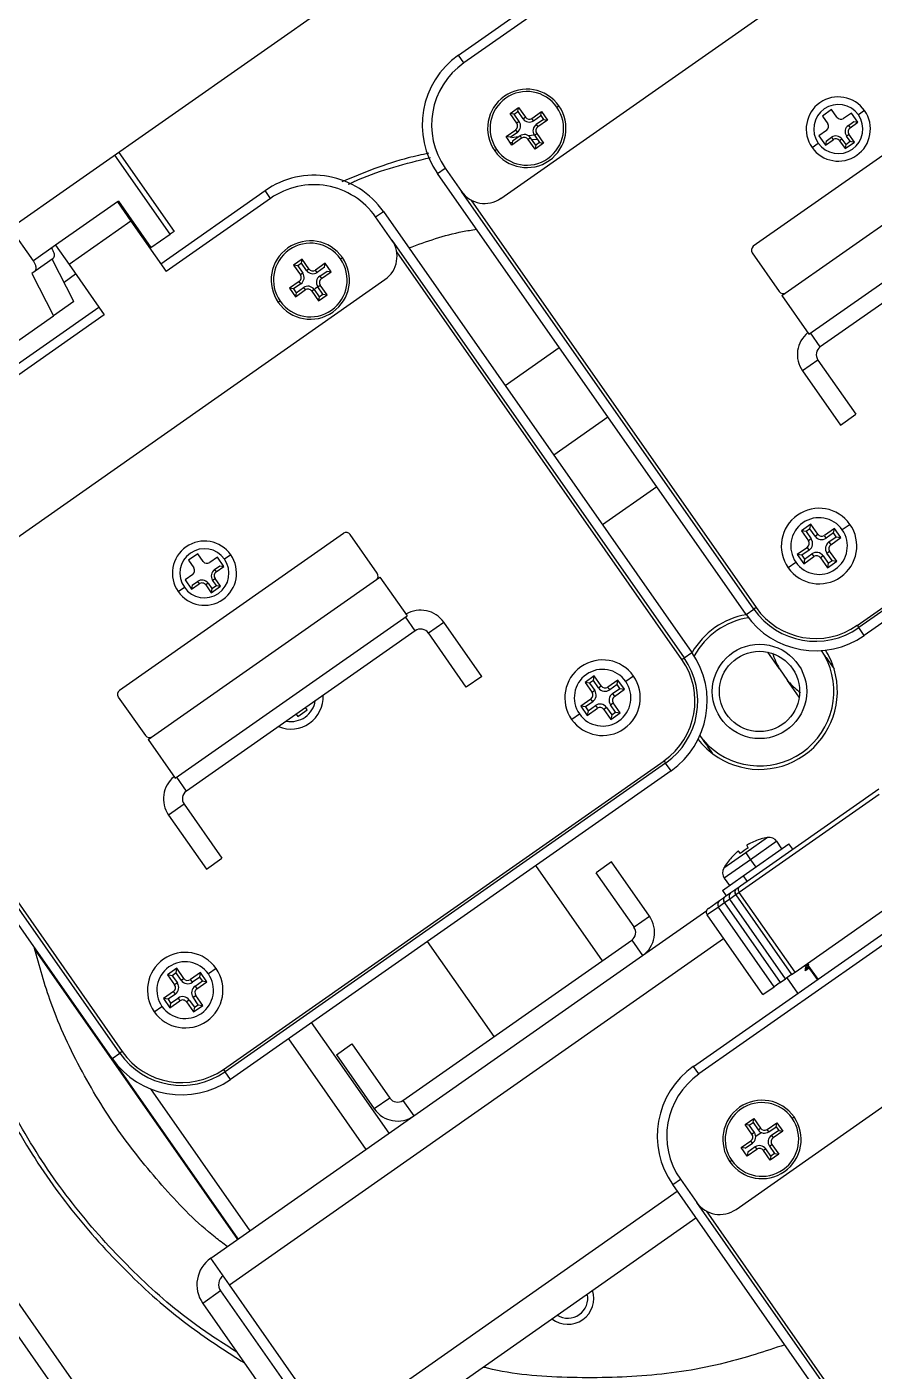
# Model space of a CAD drawing. Header units: millimetres. Extents: x 152904052 to 153933663, y 538271515 to 539240469.
# Drawn here: x 153346420.1 to 153346509.9, y 538942278.5 to 538942420.8 of the extents above; entities that cross this region are included whole.
import ezdxf

# ---------------------------------------------------------------- set-up
doc = ezdxf.new("R2010")
doc.units = ezdxf.units.MM
doc.layers.add('POWR', color=5, linetype='Continuous')

msp = doc.modelspace()

# ---------------------------------------------------------------- linework, layer by layer
at = {"layer": 'POWR', "color": 7}
for p, q in [((153346673.26, 538942577.94), (153346363.83, 538942361.27)), ((153346470.35, 538942402.66), (153346525.24, 538942441.09)), ((153346465.85, 538942417.82), (153346494.93, 538942438.18)), ((153346495.5, 538942437.36), (153346466.42, 538942417)), ((153346466.42, 538942417), (153346465.85, 538942417.82)), ((153346520.86, 538942414.22), (153346497.1, 538942397.58)), ((153346471.33, 538942411.64), (153346472.23, 538942412.27)), ((153346471.76, 538942411.57), (153346471.33, 538942411.64)), ((153346472.04, 538942410.62), (153346471.33, 538942411.64)), ((153346471.76, 538942411.57), (153346472.15, 538942411.85)), ((153346472.3, 538942410.79), (153346471.76, 538942411.57)), ((153346472.15, 538942411.85), (153346472.23, 538942412.27)), ((153346472.15, 538942411.85), (153346472.69, 538942411.07)), ((153346472.23, 538942412.27), (153346472.95, 538942411.25)), ((153346473.64, 538942411.13), (153346474.67, 538942411.84)), ((153346474.59, 538942411.42), (153346474.67, 538942411.84)), ((153346474.67, 538942411.84), (153346475.3, 538942410.94)), ((153346476.29, 538942412.31), (153346476.5, 538942412.45)), ((153346505.4, 538942412.06), (153346504.42, 538942411.37)), ((153346505.97, 538942411.24), (153346505.4, 538942412.06)), ((153346507.49, 538942411.69), (153346506.67, 538942411.12)), ((153346508.18, 538942410.71), (153346507.49, 538942411.69)), ((153346508.9, 538942411.95), (153346508.24, 538942411.49)), ((153346472.3, 538942410.79), (153346472.04, 538942410.62)), ((153346472.69, 538942411.07), (153346472.95, 538942411.25)), ((153346473.82, 538942410.88), (153346473.64, 538942411.13)), ((153346473.82, 538942410.88), (153346474.59, 538942411.42)), ((153346474.87, 538942411.02), (153346474.1, 538942410.48)), ((153346474.1, 538942410.48), (153346474.27, 538942410.23)), ((153346475.3, 538942410.94), (153346474.27, 538942410.23)), ((153346474.59, 538942411.42), (153346474.87, 538942411.02)), ((153346474.87, 538942411.02), (153346475.3, 538942410.94)), ((153346504.42, 538942411.37), (153346504.99, 538942410.55)), ((153346507.18, 538942410.39), (153346507.75, 538942410.79)), ((153346507.18, 538942410.39), (153346507.36, 538942410.14)), ((153346507.36, 538942410.14), (153346508.18, 538942410.71)), ((153346507.75, 538942410.79), (153346508.18, 538942410.71)), ((153346470.9, 538942409.21), (153346471.92, 538942409.92)), ((153346471.53, 538942408.3), (153346470.9, 538942409.21)), ((153346471.33, 538942409.13), (153346470.9, 538942409.21)), ((153346471.33, 538942409.13), (153346472.1, 538942409.67)), ((153346472.22, 538942409.17), (153346471.47, 538942409.08)), ((153346472.55, 538942409.02), (153346471.53, 538942408.3)), ((153346471.6, 538942408.73), (153346471.53, 538942408.3)), ((153346472.38, 538942409.27), (153346471.6, 538942408.73)), ((153346472.1, 538942409.67), (153346471.92, 538942409.92)), ((153346472.38, 538942409.27), (153346472.55, 538942409.02)), ((153346473.5, 538942409.07), (153346473.25, 538942408.9)), ((153346473.97, 538942407.87), (153346473.25, 538942408.9)), ((153346473.9, 538942409.35), (153346473.28, 538942409.28)), ((153346474.04, 538942408.3), (153346473.5, 538942409.07)), ((153346473.62, 538942408.9), (153346474.2, 538942408.92)), ((153346473.9, 538942409.35), (153346474.15, 538942409.53)), ((153346473.9, 538942409.35), (153346474.44, 538942408.58)), ((153346474.15, 538942409.53), (153346474.87, 538942408.51)), ((153346500.13, 538942392.38), (153346524.71, 538942409.59)), ((153346504.87, 538942409.86), (153346504.05, 538942409.28)), ((153346504.05, 538942409.28), (153346504.74, 538942408.3)), ((153346504.74, 538942408.3), (153346505.56, 538942408.87)), ((153346504.81, 538942408.73), (153346504.74, 538942408.3)), ((153346504.81, 538942408.73), (153346505.38, 538942409.13)), ((153346505.38, 538942409.13), (153346505.56, 538942408.87)), ((153346506.5, 538942408.93), (153346506.25, 538942408.75)), ((153346506.25, 538942408.75), (153346506.83, 538942407.93)), ((153346506.5, 538942408.93), (153346506.9, 538942408.36)), ((153346506.83, 538942407.93), (153346507.81, 538942408.62)), ((153346506.9, 538942408.36), (153346507.38, 538942408.7)), ((153346506.98, 538942409.26), (153346507.23, 538942409.44)), ((153346507.38, 538942408.7), (153346506.98, 538942409.26)), ((153346507.81, 538942408.62), (153346507.23, 538942409.44)), ((153346507.38, 538942408.7), (153346507.81, 538942408.62)), ((153346435.31, 538942398.87), (153346429.46, 538942407.23)), ((153346429.87, 538942407.52), (153346435.72, 538942399.16)), ((153346469.9, 538942407.84), (153346469.7, 538942407.69)), ((153346471.34, 538942408.57), (153346471.58, 538942408.61)), ((153346474.87, 538942408.51), (153346473.97, 538942407.87)), ((153346474.04, 538942408.3), (153346473.97, 538942407.87)), ((153346474.44, 538942408.58), (153346474.04, 538942408.3)), ((153346474.44, 538942408.58), (153346474.87, 538942408.51)), ((153346503.33, 538942408.05), (153346503.98, 538942408.51)), ((153346506.9, 538942408.36), (153346506.83, 538942407.93)), ((153346463.64, 538942405.28), (153346464.46, 538942405.85)), ((153346464.46, 538942405.85), (153346466.18, 538942403.4)), ((153346496.33, 538942358.59), (153346463.64, 538942405.28)), ((153346503, 538942388.29), (153346527.58, 538942405.49)), ((153346434.31, 538942395.73), (153346445.37, 538942403.48)), ((153346445.94, 538942402.66), (153346445.37, 538942403.48)), ((153346497.15, 538942359.16), (153346466.18, 538942403.4)), ((153346528.45, 538942403.9), (153346504.2, 538942386.93)), ((153346429.72, 538942402.29), (153346423.17, 538942397.7)), ((153346429.82, 538942402.35), (153346429.72, 538942402.29)), ((153346429.72, 538942402.29), (153346431.15, 538942400.24)), ((153346429.82, 538942402.35), (153346433.26, 538942397.44)), ((153346429.99, 538942402.11), (153346429.89, 538942402.04)), ((153346430.05, 538942402.02), (153346429.99, 538942401.9)), ((153346445.94, 538942402.66), (153346434.88, 538942394.91)), ((153346467.17, 538942402.5), (153346497.39, 538942359.33)), ((153346431.15, 538942400.24), (153346424.6, 538942395.65)), ((153346431.15, 538942400.24), (153346434.88, 538942394.91)), ((153346457.08, 538942400.69), (153346457.9, 538942401.27)), ((153346458.8, 538942398.23), (153346457.08, 538942400.69)), ((153346457.9, 538942401.27), (153346490.6, 538942354.57)), ((153346420.81, 538942396.04), (153346418.4, 538942399.49)), ((153346433.26, 538942397.44), (153346435.31, 538942398.87)), ((153346435.72, 538942399.16), (153346435.31, 538942398.87)), ((153346423.17, 538942397.7), (153346420.81, 538942396.04)), ((153346423.17, 538942397.7), (153346424.6, 538942395.65)), ((153346433.26, 538942397.44), (153346433.16, 538942397.37)), ((153346458.8, 538942398.23), (153346489.78, 538942354)), ((153346422.9, 538942396.29), (153346420.99, 538942394.95)), ((153346425.11, 538942391.73), (153346422.82, 538942396.23)), ((153346449.29, 538942396.21), (153346448.39, 538942395.58)), ((153346449.22, 538942395.79), (153346449.29, 538942396.21)), ((153346450.01, 538942395.19), (153346449.29, 538942396.21)), ((153346453.36, 538942396.25), (153346453.56, 538942396.39)), ((153346489.53, 538942353.83), (153346459.31, 538942396.99)), ((153346496.98, 538942396.89), (153346499.85, 538942392.79)), ((153346420.99, 538942394.95), (153346420.65, 538942394.71)), ((153346420.65, 538942394.71), (153346422.94, 538942390.21)), ((153346424.06, 538942393.8), (153346425.29, 538942394.67)), ((153346424.6, 538942395.65), (153346428.33, 538942390.32)), ((153346448.39, 538942395.58), (153346449.11, 538942394.56)), ((153346448.82, 538942395.51), (153346448.39, 538942395.58)), ((153346449.22, 538942395.79), (153346448.82, 538942395.51)), ((153346448.82, 538942395.51), (153346449.36, 538942394.73)), ((153346449.36, 538942394.73), (153346449.11, 538942394.56)), ((153346449.76, 538942395.01), (153346449.22, 538942395.79)), ((153346449.76, 538942395.01), (153346450.01, 538942395.19)), ((153346451.73, 538942395.78), (153346450.71, 538942395.07)), ((153346450.88, 538942394.82), (153346450.71, 538942395.07)), ((153346451.65, 538942395.36), (153346450.88, 538942394.82)), ((153346451.16, 538942394.42), (153346451.93, 538942394.96)), ((153346451.16, 538942394.42), (153346451.34, 538942394.17)), ((153346451.34, 538942394.17), (153346452.36, 538942394.88)), ((153346451.65, 538942395.36), (153346451.73, 538942395.78)), ((153346452.36, 538942394.88), (153346451.73, 538942395.78)), ((153346451.93, 538942394.96), (153346452.36, 538942394.88)), ((153346403.18, 538942355.63), (153346458.07, 538942394.06)), ((153346448.99, 538942393.86), (153346447.96, 538942393.15)), ((153346447.96, 538942393.15), (153346448.59, 538942392.24)), ((153346448.39, 538942393.07), (153346447.96, 538942393.15)), ((153346449.16, 538942393.61), (153346448.39, 538942393.07)), ((153346448.39, 538942393.07), (153346448.67, 538942392.67)), ((153346448.59, 538942392.24), (153346449.62, 538942392.96)), ((153346448.67, 538942392.67), (153346449.44, 538942393.21)), ((153346449.16, 538942393.61), (153346448.99, 538942393.86)), ((153346449.44, 538942393.21), (153346449.62, 538942392.96)), ((153346450.56, 538942393.01), (153346450.31, 538942392.84)), ((153346450.56, 538942393.01), (153346451.11, 538942392.24)), ((153346450.63, 538942393.12), (153346451.03, 538942393.37)), ((153346450.96, 538942393.29), (153346451.21, 538942393.47)), ((153346451.5, 538942392.52), (153346450.96, 538942393.29)), ((153346451.93, 538942392.45), (153346451.21, 538942393.47)), ((153346425.11, 538942391.73), (153346422.94, 538942390.21)), ((153346446.97, 538942391.78), (153346446.76, 538942391.63)), ((153346448.67, 538942392.67), (153346448.59, 538942392.24)), ((153346450.31, 538942392.84), (153346451.03, 538942391.81)), ((153346451.03, 538942391.81), (153346451.93, 538942392.45)), ((153346451.11, 538942392.24), (153346451.03, 538942391.81)), ((153346451.11, 538942392.24), (153346451.5, 538942392.52)), ((153346451.5, 538942392.52), (153346451.93, 538942392.45)), ((153346500.13, 538942392.38), (153346503, 538942388.29)), ((153346398.68, 538942370.78), (153346427.76, 538942391.14)), ((153346428.33, 538942390.32), (153346399.25, 538942369.96)), ((153346409.44, 538942380.76), (153346422.94, 538942390.21)), ((153346508.12, 538942357.44), (153346554.81, 538942390.14)), ((153346554.98, 538942389.89), (153346508.29, 538942357.2)), ((153346555.56, 538942389.07), (153346508.86, 538942356.38)), ((153346504.2, 538942386.93), (153346503.17, 538942388.4)), ((153346470.81, 538942382.83), (153346476.54, 538942386.85)), ((153346817.35, 538941713.57), (153346347.02, 538942385.27)), ((153346503.95, 538942385.53), (153346502.31, 538942384.39)), ((153346503.95, 538942385.53), (153346507.97, 538942379.8)), ((153346502.31, 538942384.39), (153346506.33, 538942378.65)), ((153346481.7, 538942379.48), (153346475.97, 538942375.46)), ((153346506.33, 538942378.65), (153346507.97, 538942379.8)), ((153346486.87, 538942372.1), (153346481.13, 538942368.09)), ((153346503.19, 538942368.15), (153346502.2, 538942367.46)), ((153346502.2, 538942367.46), (153346502.95, 538942366.4)), ((153346502.69, 538942367.38), (153346502.2, 538942367.46)), ((153346503.1, 538942367.66), (153346502.69, 538942367.38)), ((153346502.69, 538942367.38), (153346503.24, 538942366.6)), ((153346503.1, 538942367.66), (153346503.19, 538942368.15)), ((153346503.64, 538942366.88), (153346503.1, 538942367.66)), ((153346503.93, 538942367.09), (153346503.19, 538942368.15)), ((153346505.69, 538942367.71), (153346504.63, 538942366.96)), ((153346505.61, 538942367.22), (153346505.69, 538942367.71)), ((153346506.38, 538942366.73), (153346505.69, 538942367.71)), ((153346507.35, 538942368.13), (153346506.53, 538942367.56)), ((153346453.69, 538942367.18), (153346429.93, 538942350.55)), ((153346457.25, 538942362.97), (153346454.38, 538942367.06)), ((153346503.24, 538942366.6), (153346502.95, 538942366.4)), ((153346503.64, 538942366.88), (153346503.93, 538942367.09)), ((153346504.83, 538942366.67), (153346504.63, 538942366.96)), ((153346505.61, 538942367.22), (153346504.83, 538942366.67)), ((153346505.11, 538942366.27), (153346505.89, 538942366.81)), ((153346505.11, 538942366.27), (153346505.32, 538942365.98)), ((153346505.32, 538942365.98), (153346506.38, 538942366.73)), ((153346505.89, 538942366.81), (153346505.61, 538942367.22)), ((153346505.89, 538942366.81), (153346506.38, 538942366.73)), ((153346438.23, 538942365.03), (153346437.25, 538942364.34)), ((153346438.8, 538942364.21), (153346438.23, 538942365.03)), ((153346440.32, 538942364.66), (153346439.5, 538942364.09)), ((153346441.01, 538942363.68), (153346440.32, 538942364.66)), ((153346441.73, 538942364.91), (153346441.07, 538942364.45)), ((153346502.83, 538942365.7), (153346501.76, 538942364.95)), ((153346501.76, 538942364.95), (153346502.45, 538942363.97)), ((153346502.25, 538942364.87), (153346501.76, 538942364.95)), ((153346503.03, 538942365.41), (153346502.25, 538942364.87)), ((153346502.25, 538942364.87), (153346502.53, 538942364.46)), ((153346502.45, 538942363.97), (153346503.51, 538942364.72)), ((153346502.53, 538942364.46), (153346503.31, 538942365.01)), ((153346503.03, 538942365.41), (153346502.83, 538942365.7)), ((153346503.31, 538942365.01), (153346503.51, 538942364.72)), ((153346504.5, 538942364.8), (153346504.21, 538942364.59)), ((153346504.21, 538942364.59), (153346504.96, 538942363.53)), ((153346504.5, 538942364.8), (153346505.04, 538942364.02)), ((153346504.91, 538942365.08), (153346505.19, 538942365.28)), ((153346505.45, 538942364.3), (153346504.91, 538942365.08)), ((153346505.94, 538942364.22), (153346505.19, 538942365.28)), ((153346437.25, 538942364.34), (153346437.82, 538942363.52)), ((153346440.01, 538942363.35), (153346440.58, 538942363.75)), ((153346440.01, 538942363.35), (153346440.19, 538942363.1)), ((153346440.19, 538942363.1), (153346441.01, 538942363.68)), ((153346440.58, 538942363.75), (153346441.01, 538942363.68)), ((153346500.79, 538942363.55), (153346501.61, 538942364.12)), ((153346502.53, 538942364.46), (153346502.45, 538942363.97)), ((153346504.96, 538942363.53), (153346505.94, 538942364.22)), ((153346505.04, 538942364.02), (153346504.96, 538942363.53)), ((153346505.04, 538942364.02), (153346505.45, 538942364.3)), ((153346505.45, 538942364.3), (153346505.94, 538942364.22)), ((153346365.47, 538942362.42), (153346485.92, 538942190.4)), ((153346432.96, 538942345.35), (153346457.54, 538942362.56)), ((153346437.7, 538942362.82), (153346436.88, 538942362.25)), ((153346436.88, 538942362.25), (153346437.57, 538942361.27)), ((153346437.57, 538942361.27), (153346438.39, 538942361.84)), ((153346437.64, 538942361.7), (153346437.57, 538942361.27)), ((153346437.64, 538942361.7), (153346438.21, 538942362.09)), ((153346438.21, 538942362.09), (153346438.39, 538942361.84)), ((153346439.33, 538942361.89), (153346439.08, 538942361.72)), ((153346439.08, 538942361.72), (153346439.65, 538942360.9)), ((153346439.33, 538942361.89), (153346439.73, 538942361.33)), ((153346439.73, 538942361.33), (153346440.21, 538942361.66)), ((153346439.81, 538942362.23), (153346440.06, 538942362.41)), ((153346440.21, 538942361.66), (153346439.81, 538942362.23)), ((153346440.64, 538942361.59), (153346440.06, 538942362.41)), ((153346440.21, 538942361.66), (153346440.64, 538942361.59)), ((153346457.54, 538942362.56), (153346460.41, 538942358.46)), ((153346436.16, 538942361.01), (153346436.81, 538942361.47)), ((153346439.65, 538942360.9), (153346440.64, 538942361.59)), ((153346439.73, 538942361.33), (153346439.65, 538942360.9)), ((153346496.33, 538942358.59), (153346497.15, 538942359.16)), ((153346497.39, 538942359.33), (153346497.15, 538942359.16)), ((153346429.16, 538942311.56), (153346396.47, 538942358.25)), ((153346435.83, 538942341.25), (153346460.41, 538942358.46)), ((153346461.28, 538942356.87), (153346460.24, 538942358.35)), ((153346462.67, 538942356.63), (153346464.31, 538942357.77)), ((153346468.32, 538942352.04), (153346464.31, 538942357.77)), ((153346508.12, 538942357.44), (153346508.29, 538942357.2)), ((153346429.98, 538942312.13), (153346399.01, 538942356.36)), ((153346461.28, 538942356.87), (153346437.03, 538942339.89)), ((153346466.68, 538942350.89), (153346462.67, 538942356.63)), ((153346508.86, 538942356.38), (153346508.29, 538942357.2)), ((153346400, 538942355.46), (153346430.22, 538942312.3)), ((153346489.78, 538942354), (153346490.6, 538942354.57)), ((153346499.86, 538942352.84), (153346498.64, 538942354.6)), ((153346504.3, 538942354.77), (153346504.62, 538942354.3)), ((153346489.53, 538942353.83), (153346489.78, 538942354)), ((153346468.32, 538942352.04), (153346466.68, 538942350.89)), ((153346480.25, 538942352.09), (153346479.27, 538942351.4)), ((153346480.16, 538942351.6), (153346480.25, 538942352.09)), ((153346480.99, 538942351.03), (153346480.25, 538942352.09)), ((153346484.41, 538942352.07), (153346483.59, 538942351.5)), ((153346499.86, 538942352.84), (153346500.74, 538942351.59)), ((153346479.76, 538942351.32), (153346479.27, 538942351.4)), ((153346479.27, 538942351.4), (153346480.01, 538942350.34)), ((153346480.16, 538942351.6), (153346479.76, 538942351.32)), ((153346479.76, 538942351.32), (153346480.3, 538942350.54)), ((153346480.3, 538942350.54), (153346480.01, 538942350.34)), ((153346480.71, 538942350.82), (153346480.16, 538942351.6)), ((153346480.71, 538942350.82), (153346480.99, 538942351.03)), ((153346482.76, 538942351.65), (153346481.69, 538942350.9)), ((153346481.89, 538942350.61), (153346481.69, 538942350.9)), ((153346482.67, 538942351.16), (153346481.89, 538942350.61)), ((153346482.18, 538942350.21), (153346482.95, 538942350.75)), ((153346482.38, 538942349.92), (153346483.44, 538942350.67)), ((153346482.67, 538942351.16), (153346482.76, 538942351.65)), ((153346482.95, 538942350.75), (153346482.67, 538942351.16)), ((153346483.44, 538942350.67), (153346482.76, 538942351.65)), ((153346482.95, 538942350.75), (153346483.44, 538942350.67)), ((153346501.97, 538942349.83), (153346500.74, 538942351.59)), ((153346429.81, 538942349.85), (153346432.68, 538942345.76)), ((153346479.89, 538942349.64), (153346478.82, 538942348.89)), ((153346478.82, 538942348.89), (153346479.51, 538942347.91)), ((153346479.31, 538942348.81), (153346478.82, 538942348.89)), ((153346480.09, 538942349.35), (153346479.31, 538942348.81)), ((153346479.6, 538942348.4), (153346480.38, 538942348.95)), ((153346480.09, 538942349.35), (153346479.89, 538942349.64)), ((153346480.38, 538942348.95), (153346480.58, 538942348.66)), ((153346481.97, 538942349.02), (153346482.26, 538942349.22)), ((153346482.51, 538942348.24), (153346481.97, 538942349.02)), ((153346482.18, 538942350.21), (153346482.38, 538942349.92)), ((153346483, 538942348.16), (153346482.26, 538942349.22)), ((153346448.66, 538942348.04), (153346448.83, 538942347.79)), ((153346448.83, 538942347.79), (153346449.82, 538942348.48)), ((153346449.82, 538942348.48), (153346449.64, 538942348.73)), ((153346477.86, 538942347.49), (153346478.68, 538942348.06)), ((153346479.31, 538942348.81), (153346479.6, 538942348.4)), ((153346479.51, 538942347.91), (153346480.58, 538942348.66)), ((153346479.6, 538942348.4), (153346479.51, 538942347.91)), ((153346481.56, 538942348.74), (153346481.27, 538942348.53)), ((153346481.27, 538942348.53), (153346482.02, 538942347.47)), ((153346481.56, 538942348.74), (153346482.11, 538942347.96)), ((153346482.02, 538942347.47), (153346483, 538942348.16)), ((153346482.11, 538942347.96), (153346482.02, 538942347.47)), ((153346482.11, 538942347.96), (153346482.51, 538942348.24)), ((153346482.51, 538942348.24), (153346483, 538942348.16)), ((153346432.96, 538942345.35), (153346435.83, 538942341.25)), ((153346491.78, 538942345.31), (153346491.46, 538942345.78)), ((153346440.95, 538942310.41), (153346487.64, 538942343.1)), ((153346487.81, 538942342.86), (153346441.12, 538942310.16)), ((153346488.39, 538942342.04), (153346441.69, 538942309.35)), ((153346487.64, 538942343.1), (153346487.81, 538942342.86)), ((153346488.39, 538942342.04), (153346487.81, 538942342.86)), ((153346437.03, 538942339.89), (153346436, 538942341.37)), ((153346510.43, 538942339.53), (153346495.62, 538942329.16)), ((153346495.74, 538942329.85), (153346510.39, 538942340.11)), ((153346436.78, 538942338.5), (153346435.14, 538942337.35)), ((153346436.78, 538942338.5), (153346440.8, 538942332.77)), ((153346435.14, 538942337.35), (153346439.16, 538942331.62)), ((153346498.62, 538942334.98), (153346496.3, 538942333.36)), ((153346497.91, 538942334.83), (153346497.92, 538942334.81)), ((153346496.3, 538942333.36), (153346493.97, 538942331.73)), ((153346495.27, 538942295.59), (153346550.16, 538942334.02)), ((153346495.73, 538942333.27), (153346495.52, 538942333.51)), ((153346496.03, 538942330.91), (153346500.88, 538942334.31)), ((153346496.3, 538942333.36), (153346496.81, 538942332.62)), ((153346496.41, 538942334.14), (153346496.57, 538942333.86)), ((153346499.6, 538942334.57), (153346496.81, 538942332.62)), ((153346500.14, 538942333.79), (153346499.6, 538942334.57)), ((153346501.28, 538942333.73), (153346500.88, 538942334.31)), ((153346439.16, 538942331.62), (153346440.8, 538942332.77)), ((153346481.11, 538942321.93), (153346474.05, 538942332)), ((153346482.09, 538942332.38), (153346480.45, 538942331.23)), ((153346486.1, 538942326.65), (153346482.09, 538942332.38)), ((153346496.81, 538942332.62), (153346494.03, 538942330.67)), ((153346494.38, 538942332.32), (153346494.36, 538942332.34)), ((153346496.81, 538942332.62), (153346497.36, 538942331.84)), ((153346484.46, 538942325.5), (153346480.45, 538942331.23)), ((153346490.77, 538942310.74), (153346519.85, 538942331.11)), ((153346493.84, 538942329.37), (153346496.03, 538942330.91)), ((153346494.03, 538942330.67), (153346494.57, 538942329.89)), ((153346496.03, 538942330.91), (153346496.43, 538942330.34)), ((153346520.42, 538942330.29), (153346491.34, 538942309.93)), ((153346493.84, 538942329.37), (153346494.24, 538942328.8)), ((153346494.16, 538942328.75), (153346494.73, 538942329.15)), ((153346494.73, 538942329.15), (153346495.14, 538942329.43)), ((153346495.14, 538942329.43), (153346495.17, 538942329.45)), ((153346495.14, 538942329.43), (153346495.18, 538942329.37)), ((153346495.17, 538942329.45), (153346495.36, 538942329.59)), ((153346495.62, 538942329.16), (153346495.24, 538942328.89)), ((153346495.36, 538942329.59), (153346495.74, 538942329.85)), ((153346501.53, 538942320.72), (153346495.62, 538942329.16)), ((153346501.53, 538942320.72), (153346515.03, 538942330.18)), ((153346493.41, 538942327.61), (153346492.21, 538942326.77)), ((153346492.34, 538942327.47), (153346493.53, 538942328.31)), ((153346494.04, 538942328.05), (153346493.41, 538942327.61)), ((153346499.32, 538942319.17), (153346493.41, 538942327.61)), ((153346493.53, 538942328.31), (153346493.94, 538942328.59)), ((153346493.94, 538942328.59), (153346493.97, 538942328.61)), ((153346493.94, 538942328.59), (153346493.98, 538942328.53)), ((153346493.97, 538942328.61), (153346494.16, 538942328.75)), ((153346494.61, 538942328.45), (153346494.04, 538942328.05)), ((153346494.04, 538942328.05), (153346499.94, 538942319.61)), ((153346494.04, 538942328.05), (153346499.95, 538942319.61)), ((153346494.04, 538942328.05), (153346494.04, 538942328.05)), ((153346495.24, 538942328.89), (153346494.61, 538942328.45)), ((153346500.52, 538942320.01), (153346494.61, 538942328.45)), ((153346495.24, 538942328.89), (153346501.14, 538942320.45)), ((153346495.24, 538942328.89), (153346501.15, 538942320.45)), ((153346495.24, 538942328.89), (153346495.24, 538942328.89)), ((153346484.46, 538942325.5), (153346486.1, 538942326.65)), ((153346485.37, 538942322.47), (153346492.17, 538942327.23)), ((153346498.12, 538942318.34), (153346492.21, 538942326.77)), ((153346441.59, 538942287.61), (153346493.96, 538942324.28)), ((153346459.97, 538942307.13), (153346484.22, 538942324.11)), ((153346469.64, 538942313.9), (153346462.58, 538942323.97)), ((153346484.22, 538942324.11), (153346485.37, 538942322.47)), ((153346420.99, 538942323.05), (153346442.44, 538942292.41)), ((153346461.12, 538942305.49), (153346485.37, 538942322.47)), ((153346436.01, 538942321.12), (153346435.03, 538942320.43)), ((153346435.03, 538942320.43), (153346435.78, 538942319.36)), ((153346435.52, 538942320.34), (153346435.03, 538942320.43)), ((153346435.93, 538942320.63), (153346435.52, 538942320.34)), ((153346435.93, 538942320.63), (153346436.01, 538942321.12)), ((153346436.47, 538942319.85), (153346435.93, 538942320.63)), ((153346436.76, 538942320.05), (153346436.01, 538942321.12)), ((153346438.52, 538942320.67), (153346437.46, 538942319.93)), ((153346438.44, 538942320.19), (153346438.52, 538942320.67)), ((153346439.21, 538942319.69), (153346438.52, 538942320.67)), ((153346440.18, 538942321.1), (153346439.36, 538942320.53)), ((153346501.14, 538942320.45), (153346500.52, 538942320.01)), ((153346501.15, 538942320.45), (153346501.14, 538942320.45)), ((153346501.15, 538942320.45), (153346501.53, 538942320.72)), ((153346502.48, 538942321.39), (153346502.67, 538942321.39)), ((153346502.72, 538942321.56), (153346503.87, 538942319.92)), ((153346502.77, 538942320.98), (153346502.99, 538942321.18)), ((153346502.93, 538942321.1), (153346502.77, 538942320.98)), ((153346502.79, 538942321.61), (153346503.94, 538942319.97)), ((153346435.52, 538942320.34), (153346436.07, 538942319.57)), ((153346436.07, 538942319.57), (153346435.78, 538942319.36)), ((153346436.47, 538942319.85), (153346436.76, 538942320.05)), ((153346437.66, 538942319.64), (153346437.46, 538942319.93)), ((153346438.44, 538942320.19), (153346437.66, 538942319.64)), ((153346437.94, 538942319.23), (153346438.72, 538942319.78)), ((153346437.94, 538942319.23), (153346438.15, 538942318.95)), ((153346438.15, 538942318.95), (153346439.21, 538942319.69)), ((153346438.72, 538942319.78), (153346438.44, 538942320.19)), ((153346438.72, 538942319.78), (153346439.21, 538942319.69)), ((153346498.12, 538942318.34), (153346499.32, 538942319.17)), ((153346499.94, 538942319.61), (153346499.32, 538942319.17)), ((153346499.95, 538942319.61), (153346499.94, 538942319.61)), ((153346499.95, 538942319.61), (153346500.52, 538942320.01)), ((153346501.82, 538942318.49), (153346500.68, 538942320.13)), ((153346435.65, 538942318.67), (153346434.59, 538942317.92)), ((153346434.59, 538942317.92), (153346435.28, 538942316.94)), ((153346435.08, 538942317.84), (153346434.59, 538942317.92)), ((153346435.86, 538942318.38), (153346435.08, 538942317.84)), ((153346435.08, 538942317.84), (153346435.36, 538942317.43)), ((153346435.28, 538942316.94), (153346436.34, 538942317.68)), ((153346435.36, 538942317.43), (153346436.14, 538942317.97)), ((153346435.86, 538942318.38), (153346435.65, 538942318.67)), ((153346436.14, 538942317.97), (153346436.34, 538942317.68)), ((153346437.33, 538942317.76), (153346437.04, 538942317.56)), ((153346437.04, 538942317.56), (153346437.79, 538942316.5)), ((153346437.33, 538942317.76), (153346437.87, 538942316.99)), ((153346437.73, 538942318.05), (153346438.02, 538942318.25)), ((153346438.28, 538942317.27), (153346437.73, 538942318.05)), ((153346438.77, 538942317.18), (153346438.02, 538942318.25)), ((153346433.62, 538942316.51), (153346434.44, 538942317.09)), ((153346435.36, 538942317.43), (153346435.28, 538942316.94)), ((153346437.79, 538942316.5), (153346438.77, 538942317.18)), ((153346437.87, 538942316.99), (153346437.79, 538942316.5)), ((153346437.87, 538942316.99), (153346438.28, 538942317.27)), ((153346438.28, 538942317.27), (153346438.77, 538942317.18)), ((153346458.5, 538942303.65), (153346450.29, 538942315.37)), ((153346447.84, 538942313.65), (153346456.04, 538942301.93)), ((153346429.16, 538942311.56), (153346429.98, 538942312.13)), ((153346430.22, 538942312.3), (153346429.98, 538942312.13)), ((153346452.93, 538942311.96), (153346454.56, 538942313.11)), ((153346452.93, 538942311.96), (153346456.94, 538942306.23)), ((153346454.56, 538942313.11), (153346458.58, 538942307.37)), ((153346442.52, 538942292.47), (153346429.16, 538942311.56)), ((153346440.95, 538942310.41), (153346441.12, 538942310.16)), ((153346491.34, 538942309.93), (153346490.77, 538942310.74)), ((153346441.69, 538942309.35), (153346441.12, 538942310.16)), ((153346433.24, 538942308.34), (153346443.75, 538942293.33)), ((153346458.58, 538942307.37), (153346456.94, 538942306.23)), ((153346459.97, 538942307.13), (153346461.12, 538942305.49)), ((153346439.62, 538942290.43), (153346461.12, 538942305.49)), ((153346496.25, 538942304.57), (153346497.15, 538942305.2)), ((153346496.67, 538942304.5), (153346497.07, 538942304.78)), ((153346497.07, 538942304.78), (153346497.15, 538942305.2)), ((153346497.07, 538942304.78), (153346497.61, 538942304)), ((153346497.15, 538942305.2), (153346497.87, 538942304.18)), ((153346498.56, 538942304.06), (153346499.59, 538942304.77)), ((153346499.51, 538942304.35), (153346499.59, 538942304.77)), ((153346499.59, 538942304.77), (153346500.22, 538942303.87)), ((153346501.21, 538942305.24), (153346501.42, 538942305.38)), ((153346496.67, 538942304.5), (153346496.25, 538942304.57)), ((153346496.96, 538942303.55), (153346496.25, 538942304.57)), ((153346497.22, 538942303.72), (153346496.67, 538942304.5)), ((153346497.22, 538942303.72), (153346496.96, 538942303.55)), ((153346497.36, 538942303.34), (153346497.93, 538942303.74)), ((153346497.61, 538942304), (153346497.87, 538942304.18)), ((153346498.74, 538942303.81), (153346498.56, 538942304.06)), ((153346498.74, 538942303.81), (153346499.51, 538942304.35)), ((153346499.79, 538942303.95), (153346499.02, 538942303.41)), ((153346499.02, 538942303.41), (153346499.19, 538942303.16)), ((153346500.22, 538942303.87), (153346499.19, 538942303.16)), ((153346499.51, 538942304.35), (153346499.79, 538942303.95)), ((153346499.79, 538942303.95), (153346500.22, 538942303.87)), ((153346495.82, 538942302.14), (153346496.84, 538942302.85)), ((153346496.45, 538942301.23), (153346495.82, 538942302.14)), ((153346496.24, 538942302.06), (153346495.82, 538942302.14)), ((153346496.24, 538942302.06), (153346497.02, 538942302.6)), ((153346497.47, 538942301.95), (153346496.45, 538942301.23)), ((153346497.3, 538942302.2), (153346496.52, 538942301.66)), ((153346497.02, 538942302.6), (153346496.84, 538942302.85)), ((153346497.3, 538942302.2), (153346497.47, 538942301.95)), ((153346498.42, 538942302), (153346498.17, 538942301.83)), ((153346498.96, 538942301.23), (153346498.42, 538942302)), ((153346498.82, 538942302.28), (153346499.07, 538942302.46)), ((153346498.82, 538942302.28), (153346499.36, 538942301.51)), ((153346499.07, 538942302.46), (153346499.79, 538942301.44)), ((153346494.82, 538942300.77), (153346494.62, 538942300.62)), ((153346496.52, 538942301.66), (153346496.45, 538942301.23)), ((153346498.89, 538942300.8), (153346498.17, 538942301.83)), ((153346499.79, 538942301.44), (153346498.89, 538942300.8)), ((153346498.96, 538942301.23), (153346498.89, 538942300.8)), ((153346499.36, 538942301.51), (153346498.96, 538942301.23)), ((153346499.36, 538942301.51), (153346499.79, 538942301.44)), ((153346488.56, 538942298.21), (153346489.37, 538942298.78)), ((153346521.25, 538942251.52), (153346488.56, 538942298.21)), ((153346489.37, 538942298.78), (153346491.1, 538942296.33)), ((153346452.55, 538942271.96), (153346489.04, 538942297.51)), ((153346522.07, 538942252.09), (153346491.1, 538942296.33)), ((153346492.09, 538942295.43), (153346522.31, 538942252.26)), ((153346454.53, 538942269.14), (153346491.02, 538942294.69)), ((153346441.59, 538942287.61), (153346439.62, 538942290.43)), ((153346440.65, 538942286.95), (153346438.77, 538942285.63)), ((153346440.65, 538942286.95), (153346458.58, 538942261.35)), ((153346452.55, 538942271.96), (153346441.59, 538942287.61)), ((153346438.77, 538942285.63), (153346456.69, 538942260.03))]:
    msp.add_line(p, q, dxfattribs=at)
for radius in [5, 4.25]:
    msp.add_circle((153346497.76, 538942350.44), radius, dxfattribs=at)
for centre, radius, start, end in [((153346471.01, 538942410.44), 9, 125, 215), ((153346471.01, 538942410.44), 8, 125, 215), ((153346473.1, 538942410.07), 4.15, 35, 215), ((153346473.1, 538942410.07), 3.9, 35, 215), ((153346506.11, 538942410), 3.4, 35, 215), ((153346473.1, 538942410.07), 4.15, 215, 35), ((153346473.1, 538942410.07), 3.9, 215, 35), ((153346506.11, 538942410), 3.4, 215, 35), ((153346506.11, 538942410), 2.6, 35, 215), ((153346506.11, 538942410), 2.6, 215, 35), ((153346471.63, 538942410.33), 0.5, 305, 35), ((153346471.63, 538942410.33), 0.807, 305, 35), ((153346473.36, 538942411.54), 0.807, 215, 305), ((153346473.36, 538942411.54), 0.5, 215, 305), ((153346474.56, 538942409.82), 0.807, 125, 215), ((153346474.56, 538942409.82), 0.5, 125, 215), ((153346504.58, 538942410.27), 0.5, 305, 35), ((153346506.38, 538942411.53), 0.5, 215, 305), ((153346507.64, 538942409.73), 0.807, 125, 215), ((153346507.64, 538942409.73), 0.5, 125, 215), ((153346472.84, 538942408.61), 0.807, 35, 125), ((153346472.84, 538942408.61), 0.5, 35, 125), ((153346505.84, 538942408.46), 0.807, 35, 125), ((153346505.84, 538942408.46), 0.5, 35, 125), ((153346450.53, 538942396.1), 9, 35, 125), ((153346450.53, 538942396.1), 8, 35, 125), ((153346468.63, 538942405.12), 3, 215, 305), ((153346450.16, 538942394.01), 4.15, 35, 215), ((153346450.16, 538942394.01), 3.9, 35, 215), ((153346456.35, 538942396.51), 3, 305, 35), ((153346497.39, 538942397.17), 0.5, 125, 215), ((153346450.16, 538942394.01), 4.15, 215, 35), ((153346450.16, 538942394.01), 3.9, 215, 35), ((153346448.7, 538942394.27), 0.5, 305, 35), ((153346448.7, 538942394.27), 0.807, 305, 35), ((153346450.42, 538942395.48), 0.807, 215, 305), ((153346450.42, 538942395.48), 0.5, 215, 305), ((153346451.62, 538942393.76), 0.807, 125, 215), ((153346449.9, 538942392.55), 0.807, 35, 125), ((153346449.9, 538942392.55), 0.5, 35, 125), ((153346451.62, 538942393.76), 0.5, 125, 215), ((153346500.26, 538942393.08), 0.5, 215, 305), ((153346504.77, 538942386.11), 3, 128.8226, 215), ((153346504.77, 538942386.11), 1, 125, 215), ((153346504.07, 538942365.84), 4, 35, 215), ((153346504.07, 538942365.84), 3, 35, 215), ((153346504.07, 538942365.84), 4, 215, 35), ((153346504.07, 538942365.84), 3, 215, 35), ((153346438.94, 538942362.96), 3.4, 35, 215), ((153346453.97, 538942366.78), 0.5, 35, 125), ((153346502.54, 538942366.11), 0.5, 305, 35), ((153346502.54, 538942366.11), 0.851, 305, 35), ((153346504.34, 538942367.37), 0.851, 215, 305), ((153346504.34, 538942367.37), 0.5, 215, 305), ((153346505.6, 538942365.57), 0.851, 125, 215), ((153346505.6, 538942365.57), 0.5, 125, 215), ((153346438.94, 538942362.96), 3.4, 215, 35), ((153346438.94, 538942362.96), 2.6, 35, 215), ((153346503.8, 538942364.31), 0.851, 35, 125), ((153346503.8, 538942364.31), 0.5, 35, 125), ((153346438.94, 538942362.96), 2.6, 215, 35), ((153346437.41, 538942363.23), 0.5, 305, 35), ((153346439.21, 538942364.5), 0.5, 215, 305), ((153346440.47, 538942362.69), 0.807, 125, 215), ((153346440.47, 538942362.69), 0.5, 125, 215), ((153346438.67, 538942361.43), 0.807, 35, 125), ((153346438.67, 538942361.43), 0.5, 35, 125), ((153346456.84, 538942362.68), 0.5, 305, 35), ((153346461.85, 538942356.05), 3, 35, 121.1774), ((153346503.7, 538942363.75), 8, 215, 305), ((153346503.7, 538942363.75), 7.7, 215, 305), ((153346497.76, 538942350.44), 8.25, 99.8969, 150.1031), ((153346497.76, 538942350.44), 7.88, 98.5203, 151.4797), ((153346503.7, 538942363.75), 9, 215, 305), ((153346461.85, 538942356.05), 1, 35, 125), ((153346483.22, 538942349.41), 9, 305, 35), ((153346497.76, 538942350.44), 8.25, 16.8051, 32.0306), ((153346481.13, 538942349.78), 4, 35, 215), ((153346483.22, 538942349.41), 7.7, 305, 35), ((153346483.22, 538942349.41), 8, 305, 35), ((153346497.76, 538942350.44), 7.88, 220.5937, 29.4063), ((153346481.13, 538942349.78), 4, 215, 35), ((153346481.13, 538942349.78), 3, 35, 215), ((153346497.76, 538942350.44), 8.25, 233.1949, 16.8051), ((153346430.22, 538942350.14), 0.5, 125, 215), ((153346481.13, 538942349.78), 3, 215, 35), ((153346479.6, 538942350.05), 0.5, 305, 35), ((153346479.6, 538942350.05), 0.851, 305, 35), ((153346481.4, 538942351.31), 0.851, 215, 305), ((153346481.4, 538942351.31), 0.5, 215, 305), ((153346448.12, 538942349.86), 3.4, 246.9657, 3.0343), ((153346448.12, 538942349.86), 2.6, 258.8131, 351.1869), ((153346480.86, 538942348.25), 0.851, 35, 125), ((153346482.67, 538942349.51), 0.851, 125, 215), ((153346482.67, 538942349.51), 0.5, 125, 215), ((153346480.86, 538942348.25), 0.5, 35, 125), ((153346433.09, 538942346.05), 0.5, 215, 305), ((153346497.76, 538942350.44), 8.25, 217.9694, 233.1949), ((153346437.6, 538942339.07), 3, 128.8226, 215), ((153346437.6, 538942339.07), 1, 125, 215), ((153346499.68, 538942328.53), 6.52, 105.6083, 117.5152), ((153346499.65, 538942328.56), 6.5, 99.1279, 105.5214), ((153346498.78, 538942333.99), 1, 35, 99.1279), ((153346499.68, 538942328.53), 6.52, 132.4848, 144.3917), ((153346499.76, 538942328.41), 6.32, 120.3185, 129.6814), ((153346499.65, 538942328.56), 6.5, 144.4786, 150.8721), ((153346494.85, 538942331.24), 1, 150.8721, 215), ((153346495.02, 538942328.74), 0.499, 125.07, 215.0698), ((153346495.65, 538942329.18), 0.5, 125, 215), ((153346495.65, 538942329.18), 0.499, 125.07, 215.0698), ((153346495.13, 538942329.36), 0.103, 37.4159, 66.5165), ((153346493.82, 538942327.9), 0.499, 125.07, 215.0698), ((153346494.45, 538942328.34), 0.5, 125, 215), ((153346494.45, 538942328.34), 0.499, 125.07, 215.0698), ((153346493.93, 538942328.52), 0.103, 37.4159, 66.5165), ((153346483.64, 538942324.92), 3, 305, 35), ((153346483.64, 538942324.92), 1, 305, 35), ((153346436.9, 538942318.81), 4, 35, 215), ((153346436.9, 538942318.81), 3, 35, 215), ((153346436.9, 538942318.81), 4, 215, 35), ((153346436.9, 538942318.81), 3, 215, 35), ((153346435.37, 538942319.08), 0.5, 305, 35), ((153346435.37, 538942319.08), 0.851, 305, 35), ((153346437.17, 538942320.34), 0.851, 215, 305), ((153346437.17, 538942320.34), 0.5, 215, 305), ((153346438.43, 538942318.54), 0.851, 125, 215), ((153346438.43, 538942318.54), 0.5, 125, 215), ((153346436.63, 538942317.27), 0.851, 35, 125), ((153346436.63, 538942317.27), 0.5, 35, 125), ((153346436.53, 538942316.72), 8, 215, 305), ((153346436.53, 538942316.72), 7.7, 215, 305), ((153346436.53, 538942316.72), 9, 215, 305), ((153346495.93, 538942303.37), 9, 125, 215), ((153346495.93, 538942303.37), 8, 125, 215), ((153346459.4, 538942307.95), 3, 215, 305), ((153346459.4, 538942307.95), 1, 215, 305), ((153346498.02, 538942303), 4.15, 35, 215), ((153346498.02, 538942303), 3.9, 35, 215), ((153346498.02, 538942303), 4.15, 215, 35), ((153346498.02, 538942303), 3.9, 215, 35), ((153346496.55, 538942303.26), 0.5, 305, 35), ((153346496.55, 538942303.26), 0.807, 305, 35), ((153346498.27, 538942304.47), 0.807, 215, 305), ((153346498.27, 538942304.47), 0.5, 215, 305), ((153346499.48, 538942302.75), 0.807, 125, 215), ((153346497.76, 538942301.54), 0.807, 35, 125), ((153346497.76, 538942301.54), 0.5, 35, 125), ((153346499.48, 538942302.75), 0.5, 125, 215), ((153346493.55, 538942298.05), 3, 215, 305), ((153346441.59, 538942287.61), 3.45, 125, 215), ((153346441.59, 538942287.61), 1.15, 125, 215), ((153346477.46, 538942286.17), 2.75, 231.9124, 18.0876), ((153346477.46, 538942286.17), 2.1, 305, 12.6073), ((153346477.46, 538942286.17), 2.1, 237.3927, 305)]:
    msp.add_arc(centre, radius, start, end, dxfattribs=at)
for points, knots in [([(153346462.69, 538942407.43), (153346461.97, 538942407.27), (153346458.81, 538942406.6), (153346455.81, 538942405.37), (153346453.49, 538942404.42)], [0, 0, 0, 0, 0.227864, 1, 1, 1, 1]), ([(153346454.18, 538942404.15), (153346454.54, 538942404.32), (153346457.31, 538942405.6), (153346460.29, 538942406.35), (153346462.89, 538942406.99)], [0, 0, 0, 0, 0.129235, 1, 1, 1, 1]), ([(153346460.6, 538942397.41), (153346462.47, 538942398.09), (153346464.82, 538942398.94), (153346467.27, 538942399.31), (153346467.77, 538942399.38)], [0, 0, 0, 0, 0.799053, 1, 1, 1, 1]), ([(153346422.72, 538942397.38), (153346422.77, 538942397.31), (153346422.87, 538942397.14), (153346422.98, 538942396.89), (153346423.03, 538942396.63), (153346423.01, 538942396.41), (153346422.94, 538942396.33), (153346422.9, 538942396.29)], [0, 0, 0, 0, 0.174736, 0.363548, 0.559692, 0.78787, 1, 1, 1, 1]), ([(153346420.99, 538942394.95), (153346421.03, 538942395), (153346421.13, 538942395.11), (153346421.11, 538942395.43), (153346420.99, 538942395.76), (153346420.87, 538942395.95), (153346420.81, 538942396.04)], [0, 0, 0, 0, 0.273241, 0.566326, 0.792171, 1, 1, 1, 1]), ([(153346499.13, 538942354.54), (153346499.24, 538942354.24), (153346499.44, 538942353.65), (153346499.72, 538942353.11), (153346499.86, 538942352.84)], [0, 0, 0, 0, 0.517925, 1, 1, 1, 1]), ([(153346504.62, 538942354.3), (153346504.69, 538942354.21), (153346505.04, 538942353.71), (153346505.38, 538942353.22), (153346505.66, 538942352.82)], [0, 0, 0, 0, 0.179084, 1, 1, 1, 1]), ([(153346500.74, 538942351.59), (153346500.82, 538942351.5), (153346501.22, 538942351.04), (153346501.7, 538942350.64), (153346502.09, 538942350.32)], [0, 0, 0, 0, 0.179084, 1, 1, 1, 1]), ([(153346492.82, 538942343.83), (153346492.65, 538942344.08), (153346492.31, 538942344.57), (153346491.95, 538942345.07), (153346491.78, 538942345.31)], [0, 0, 0, 0, 0.517925, 1, 1, 1, 1]), ([(153346409.81, 538942339.19), (153346409.77, 538942338.48), (153346409.61, 538942334.73), (153346410.47, 538942327.92), (153346412.45, 538942318.98), (153346415.66, 538942310.38), (153346419.9, 538942302.33), (153346425.05, 538942295.01), (153346430.95, 538942288.57), (153346436.98, 538942283.28), (153346441.27, 538942280.55), (153346443.17, 538942279.34)], [0, 0, 0, 0, 0.030131, 0.157165, 0.285275, 0.413386, 0.54042, 0.665356, 0.787271, 0.905377, 1, 1, 1, 1]), ([(153346442.38, 538942280.47), (153346440.85, 538942281.45), (153346436.95, 538942283.94), (153346431.3, 538942288.94), (153346425.44, 538942295.32), (153346420.33, 538942302.59), (153346416.12, 538942310.58), (153346412.93, 538942319.13), (153346410.98, 538942328), (153346410.12, 538942334.53), (153346410.26, 538942338.03), (153346410.28, 538942338.51)], [0, 0, 0, 0, 0.078951, 0.200388, 0.325741, 0.454201, 0.584818, 0.716542, 0.848265, 0.978883, 1, 1, 1, 1]), ([(153346495.52, 538942333.51), (153346495.52, 538942333.51), (153346495.5, 538942333.52), (153346495.44, 538942333.48), (153346495.36, 538942333.42), (153346495.3, 538942333.36), (153346495.27, 538942333.34)], [0, 0, 0, 0, 0.250648, 0.499754, 0.7491, 1, 1, 1, 1]), ([(153346495.27, 538942333.34), (153346495.3, 538942333.36), (153346495.36, 538942333.42), (153346495.44, 538942333.48), (153346495.5, 538942333.52), (153346495.52, 538942333.51), (153346495.52, 538942333.51)], [0, 0, 0, 0, 0.2506482, 0.4997541, 0.7490998, 1, 1, 1, 1]), ([(153346496.67, 538942334.31), (153346496.63, 538942334.29), (153346496.56, 538942334.25), (153346496.47, 538942334.2), (153346496.42, 538942334.16), (153346496.42, 538942334.14), (153346496.41, 538942334.14)], [0, 0, 0, 0, 0.250648, 0.499754, 0.7491, 1, 1, 1, 1]), ([(153346495.62, 538942329.16), (153346495.6, 538942329.2), (153346495.55, 538942329.28), (153346495.52, 538942329.43), (153346495.54, 538942329.59), (153346495.61, 538942329.74), (153346495.7, 538942329.82), (153346495.74, 538942329.85)], [0, 0, 0, 0, 0.174928, 0.36388, 0.560047, 0.788091, 1, 1, 1, 1]), ([(153346492.34, 538942327.47), (153346492.28, 538942327.42), (153346492.17, 538942327.32), (153346492.11, 538942327.12), (153346492.13, 538942326.92), (153346492.19, 538942326.82), (153346492.21, 538942326.77)], [0, 0, 0, 0, 0.270336, 0.562527, 0.789797, 1, 1, 1, 1]), ([(153346441.36, 538942291.66), (153346440.93, 538942291.98), (153346438.51, 538942293.77), (153346434.67, 538942297.74), (153346429.89, 538942303.56), (153346425.84, 538942310.16), (153346422.71, 538942316.8), (153346421.44, 538942321.37), (153346420.89, 538942323.36)], [0, 0, 0, 0, 0.042262, 0.235417, 0.428573, 0.6301, 0.838865, 1, 1, 1, 1]), ([(153346502.77, 538942320.98), (153346502.69, 538942320.94), (153346502.53, 538942320.87), (153346502.61, 538942320.97), (153346502.74, 538942321.1), (153346502.9, 538942321.23), (153346502.9, 538942321.23)], [0, 0, 0, 0, 0.332892, 0.658701, 0.99722, 1, 1, 1, 1]), ([(153346502.72, 538942321.32), (153346502.69, 538942321.25), (153346502.65, 538942321.12), (153346502.6, 538942320.98), (153346502.57, 538942320.91)], [0, 0, 0, 0, 0.499894, 1, 1, 1, 1]), ([(153346502.99, 538942321.54), (153346502.9, 538942321.49), (153346502.73, 538942321.4), (153346502.65, 538942321.37), (153346502.67, 538942321.41), (153346502.68, 538942321.42)], [0, 0, 0, 0, 0.402272, 0.802406, 1, 1, 1, 1]), ([(153346500.43, 538942281.25), (153346498.34, 538942280.56), (153346493.59, 538942278.98), (153346485.81, 538942277.8), (153346477.37, 538942277.68), (153346471.52, 538942278.1), (153346468.63, 538942278.85), (153346468.47, 538942278.9)], [0, 0, 0, 0, 0.20368, 0.462441, 0.723657, 0.984873, 1, 1, 1, 1])]:
    msp.add_open_spline(points, degree=3, knots=knots, dxfattribs=at)

doc.saveas('drawing.dxf')
